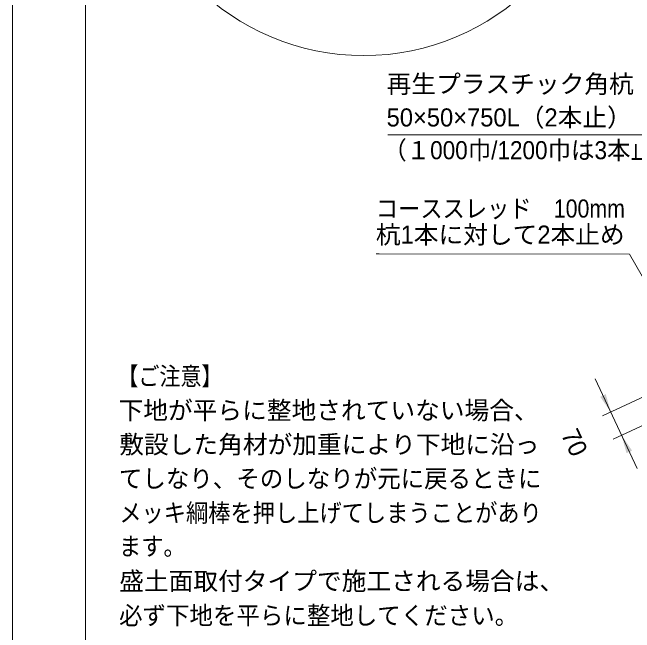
# Model space of a CAD drawing. Units: millimetres at full size, sheet at 1:20; details may follow other scales. Extents: x 0 to 8400, y 0 to 5940.
# Drawn here: x 0 to 1699, y 1719 to 3413 of the extents above; entities that cross this region are included whole.
import ezdxf
from ezdxf.enums import TextEntityAlignment as Align

# ---------------------------------------------------------------- set-up
doc = ezdxf.new("R2010")
doc.units = ezdxf.units.MM
doc.header["$LTSCALE"] = 20
for name, color, linetype, lineweight in [('図形枠', 7, 'Continuous', 15), ('図面枠-A3', 7, 'Continuous', 20), ('図面枠-レイアウト', 7, 'Continuous', 13), ('寸法', 7, 'Continuous', 13), ('引出線', 7, 'Continuous', 13)]:
    doc.layers.add(name, color=color, linetype=linetype, lineweight=lineweight)
doc.layers.add('文字', color=7, linetype='Continuous')
doc.styles.add('ＭＳ Ｐゴシック', font='')
doc.styles.get('ＭＳ Ｐゴシック').set_extended_font_data('MS PGothic')

# ---------------------------------------------------------------- blocks, each defined once
blk = doc.blocks.new('filled_arrow')
at = {"color": 0, "linetype": 'Continuous', "lineweight": -2}
blk.add_solid([(7.5, 1.25), (0, 0), (7.5, -1.25)], dxfattribs=at)

msp = doc.modelspace()

# ---------------------------------------------------------------- linework, layer by layer
at = {"layer": '図形枠'}
msp.add_circle((959.48, 3944.54), 650, dxfattribs=at)
at = {"layer": '図面枠-A3'}
msp.add_lwpolyline([(200, 200), (8200, 200), (8200, 5740), (200, 5740)], close=True, dxfattribs=at)
at = {"layer": '図面枠-レイアウト'}
msp.add_lwpolyline([(0, 0), (8400, 0), (8400, 5940), (0, 5940)], close=True, dxfattribs=at)
at = {"layer": '寸法'}
for p, q in [((1842.35, 2417.86), (1611.65, 2310.28)), ((1592.04, 2411.47), (1706.15, 2166.77)), ((1871.94, 2354.42), (1641.23, 2246.84))]:
    msp.add_line(p, q, dxfattribs=at)
at = {"layer": '引出線'}
for points in [[(1835.48, 2618.03), (1835.48, 3078.36), (1117.74, 3078.36), (1025.85, 3078.36)], [(1810.48, 2535.95), (1685.52, 2752.4), (1001.43, 2753.27), (993.43, 2753.27)]]:
    msp.add_lwpolyline(points, dxfattribs=at)

# ---------------------------------------------------------------- block references
at = {"layer": '寸法', "xscale": 6.67, "yscale": 6.67}
for p, rotation in [((1634.3, 2320.84), 115), ((1663.89, 2257.4), 295)]:
    msp.add_blockref('filled_arrow', p, dxfattribs=dict(at, rotation=rotation))

# ---------------------------------------------------------------- texts
at = {"layer": '寸法', "style": 'ＭＳ Ｐゴシック'}
msp.add_text('70', height=49.49, rotation=295, dxfattribs=at).set_placement((1535.36, 2237.88), align=Align.MIDDLE_CENTER)
at = {"layer": '文字', "style": 'ＭＳ Ｐゴシック'}
for s, p in [('再生プラスチック角杭', (1022.16, 3177.7)), ('50×50×750L（2本止）', (1022.16, 3086.12)), ('杭1本に対して2本止め', (992.75, 2766.1))]:
    msp.add_text(s, height=49.49, dxfattribs=at).set_placement(p, align=Align.BOTTOM_LEFT)
for s, width, p in [('（１000巾/1200巾は3本止）', 0.95, (1012.78, 2996.65)), ('コーススレッド\u3000100mm', 0.9, (992.75, 2837.32))]:
    msp.add_text(s, height=49.49, dxfattribs=dict(at, width=width)).set_placement(p, align=Align.BOTTOM_LEFT)
at = {"layer": '文字', "color": 1, "style": 'ＭＳ Ｐゴシック'}
for s, width, p in [('【ご注意】', 0.85, (286.74, 2379.29)), ('てしなり、そのしなりが元に戻るときに', 0.95, (290.95, 2099.79)), ('メッキ綱棒を押し上げてしまうことがあり', 0.9, (291.8, 2006.07)), ('ます。', 0.9, (290.95, 1914.59)), ('必ず下地を平らに整地してください。', 0.95, (291.23, 1725.73))]:
    msp.add_text(s, height=49.49, dxfattribs=dict(at, width=width)).set_placement(p, align=Align.BOTTOM_LEFT)
for s, p in [('下地が平らに整地されていない場合、', (289.83, 2286.12)), ('敷設した角材が加重により下地に沿っ', (291.8, 2192.96)), ('盛土面取付タイプで施工される場合は、', (291.8, 1819.74))]:
    msp.add_text(s, height=49.49, dxfattribs=at).set_placement(p, align=Align.BOTTOM_LEFT)

doc.saveas('drawing.dxf')
